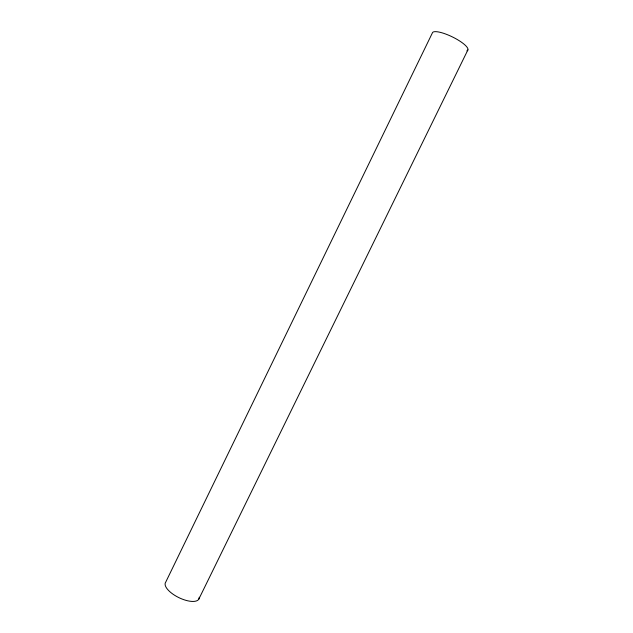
<?xml version="1.0" encoding="UTF-8"?>
<svg xmlns="http://www.w3.org/2000/svg" width="633" height="633" viewBox="0 0 633 633"><rect width="100%" height="100%" fill="white"/><g stroke="black" fill="none" stroke-linecap="round" stroke-linejoin="round"><path stroke-width="0.95" d="M198.778 599.198L467.906 49.888M199.213 597.228A18.626 7.564 26 0 1 180.16 598.232A18.626 7.564 26 0 1 165.704 582.178L432.299 33.098A19.71 5.009 26 0 1 453.703 37.576A19.71 5.009 26 0 1 466.877 50.83"/></g></svg>
